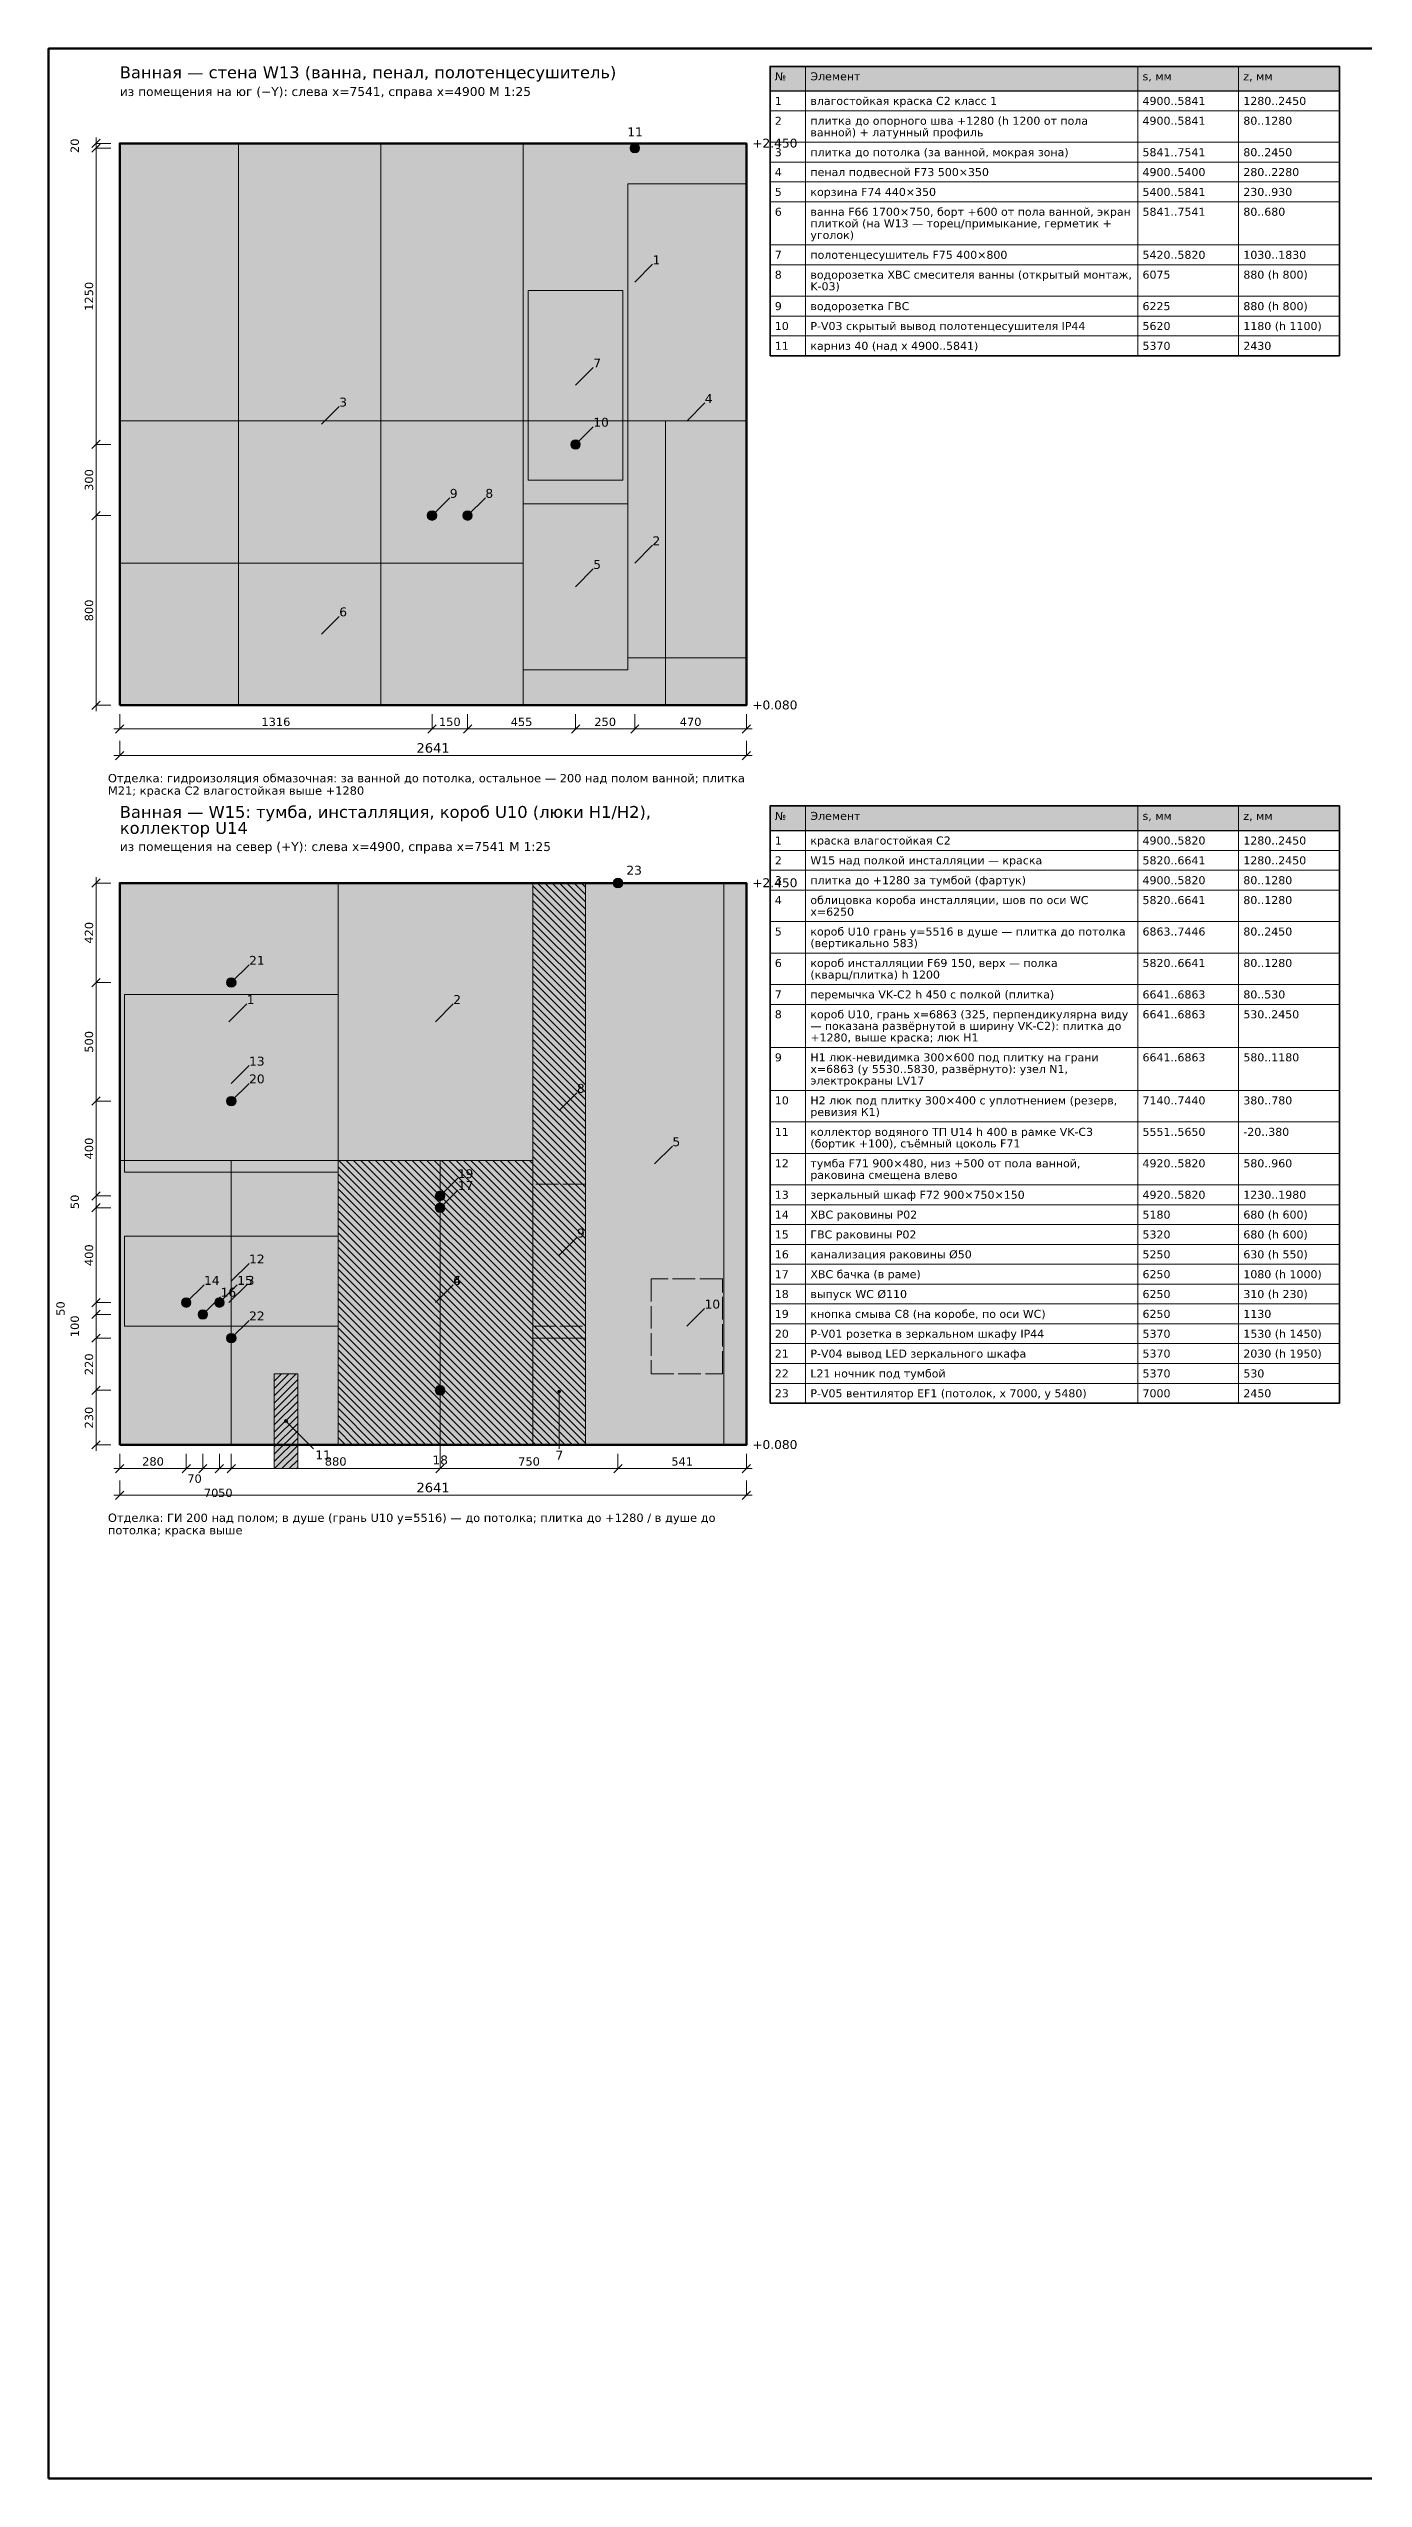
# Model space of a CAD drawing. Header units: millimetres. Extents: x 500 to 14725, y 26 to 10375.
# Drawn here: x 500 to 6042, y 125 to 10375 of the extents above; entities that cross this region are included whole.
import ezdxf
from ezdxf.enums import TextEntityAlignment as Align

# ---------------------------------------------------------------- set-up
doc = ezdxf.new("R2010")
doc.units = ezdxf.units.MM
doc.linetypes.add('DASHED', pattern=[1.524, 1.27, -0.254])
for name, color, linetype in [('AR-FIN', 9, 'CONTINUOUS'), ('AR-WALLS', 7, 'CONTINUOUS'), ('DIM', 7, 'CONTINUOUS'), ('EL-SOCKET', 6, 'CONTINUOUS'), ('FRAME', 7, 'CONTINUOUS'), ('FURN', 8, 'CONTINUOUS'), ('TEXT', 7, 'CONTINUOUS'), ('VK', 4, 'CONTINUOUS')]:
    doc.layers.add(name, color=color, linetype=linetype)
doc.styles.add('GOST', font='DejaVuSans.ttf')

msp = doc.modelspace()

# ---------------------------------------------------------------- hatches: boundary and pattern name
at = {"layer": 'AR-FIN', "true_color": 0xc8dbe8}
h = msp.add_hatch(color=7, dxfattribs=at)
h.dxf.hatch_style = 1
h.paths.add_polyline_path([(800, 7605), (2500, 7605), (2500, 9975), (800, 9975)])
at = {"layer": 'AR-FIN', "true_color": 0xf6f3ec}
h = msp.add_hatch(color=7, dxfattribs=at)
h.dxf.hatch_style = 1
h.paths.add_polyline_path([(2500, 8805), (3441, 8805), (3441, 9975), (2500, 9975)])
at = {"layer": 'AR-FIN', "true_color": 0xdde8ef}
h = msp.add_hatch(color=7, dxfattribs=at)
h.dxf.hatch_style = 1
h.paths.add_polyline_path([(2500, 7605), (3441, 7605), (3441, 8805), (2500, 8805)])
at = {"layer": 'AR-FIN', "true_color": 0xf6f3ec}
h = msp.add_hatch(color=7, dxfattribs=at)
h.dxf.hatch_style = 1
h.paths.add_polyline_path([(800, 5685), (1720, 5685), (1720, 6855), (800, 6855)])
h = msp.add_hatch(color=7, dxfattribs=at)
h.dxf.hatch_style = 1
h.paths.add_polyline_path([(1720, 5685), (2541, 5685), (2541, 6855), (1720, 6855)])
at = {"layer": 'AR-FIN', "true_color": 0x999999}
h = msp.add_hatch(dxfattribs=at)
h.set_pattern_fill('ANSI31', scale=6.875, angle=90)
h.paths.add_polyline_path([(2541, 4935), (2763, 4935), (2763, 6855), (2541, 6855)])
at = {"layer": 'AR-FIN', "true_color": 0xefe2cf, "transparency": 33554559}
h = msp.add_hatch(color=7, dxfattribs=at)
h.dxf.hatch_style = 1
h.paths.add_polyline_path([(2541, 4935), (2763, 4935), (2763, 6855), (2541, 6855)])
at = {"layer": 'AR-FIN', "true_color": 0xc8dbe8}
h = msp.add_hatch(color=7, dxfattribs=at)
h.dxf.hatch_style = 1
h.paths.add_polyline_path([(2763, 4485), (3346, 4485), (3346, 6855), (2763, 6855)])
at = {"layer": 'AR-FIN', "true_color": 0xdde8ef}
h = msp.add_hatch(color=7, dxfattribs=at)
h.dxf.hatch_style = 1
h.paths.add_polyline_path([(800, 4485), (1720, 4485), (1720, 5685), (800, 5685)])
h = msp.add_hatch(color=7, dxfattribs=at)
h.dxf.hatch_style = 1
h.paths.add_polyline_path([(1720, 4485), (2541, 4485), (2541, 5685), (1720, 5685)])
at = {"layer": 'AR-FIN', "true_color": 0x999999}
h = msp.add_hatch(dxfattribs=at)
h.set_pattern_fill('ANSI31', scale=6.875, angle=90)
h.paths.add_polyline_path([(1720, 4485), (2541, 4485), (2541, 5685), (1720, 5685)])
at = {"layer": 'AR-FIN', "true_color": 0xefe2cf, "transparency": 33554559}
h = msp.add_hatch(color=7, dxfattribs=at)
h.dxf.hatch_style = 1
h.paths.add_polyline_path([(1720, 4485), (2541, 4485), (2541, 5685), (1720, 5685)])
at = {"layer": 'AR-FIN', "true_color": 0xffffff}
h = msp.add_hatch(color=7, dxfattribs=at)
h.dxf.hatch_style = 1
h.paths.add_polyline_path([(2541, 4985), (2763, 4985), (2763, 5585), (2541, 5585)])
h = msp.add_hatch(color=7, dxfattribs=at)
h.dxf.hatch_style = 1
h.paths.add_polyline_path([(3040, 4785), (3340, 4785), (3340, 5185), (3040, 5185)])
at = {"layer": 'AR-FIN', "true_color": 0x999999}
h = msp.add_hatch(dxfattribs=at)
h.set_pattern_fill('ANSI31', scale=6.875, angle=90)
h.paths.add_polyline_path([(2541, 4485), (2763, 4485), (2763, 4935), (2541, 4935)])
at = {"layer": 'AR-FIN', "true_color": 0xefe2cf, "transparency": 33554559}
h = msp.add_hatch(color=7, dxfattribs=at)
h.dxf.hatch_style = 1
h.paths.add_polyline_path([(2541, 4485), (2763, 4485), (2763, 4935), (2541, 4935)])
at = {"layer": 'AR-FIN', "true_color": 0x999999}
h = msp.add_hatch(dxfattribs=at)
h.set_pattern_fill('ANSI31', scale=6.875)
h.paths.add_polyline_path([(1451, 4385), (1550, 4385), (1550, 4785), (1451, 4785)])
at = {"layer": 'AR-FIN', "true_color": 0xcfe8d6, "transparency": 33554559}
h = msp.add_hatch(color=7, dxfattribs=at)
h.dxf.hatch_style = 1
h.paths.add_polyline_path([(1451, 4385), (1550, 4385), (1550, 4785), (1451, 4785)])
at = {"layer": 'AR-WALLS', "true_color": 0xfbfaf7}
h = msp.add_hatch(color=7, dxfattribs=at)
h.dxf.hatch_style = 1
h.paths.add_polyline_path([(800, 7605), (3441, 7605), (3441, 9975), (800, 9975)])
h = msp.add_hatch(color=7, dxfattribs=at)
h.dxf.hatch_style = 1
h.paths.add_polyline_path([(800, 4485), (3441, 4485), (3441, 6855), (800, 6855)])
at = {"layer": 'EL-SOCKET', "true_color": 0x8e44ad}
h = msp.add_hatch(color=7, dxfattribs=at)
h.dxf.hatch_style = 1
edge = h.paths.add_edge_path()
edge.add_arc((2721, 8705), 20, 0, 360)
h = msp.add_hatch(color=7, dxfattribs=at)
h.dxf.hatch_style = 1
edge = h.paths.add_edge_path()
edge.add_arc((2900, 6855), 20, 0, 360)
h = msp.add_hatch(color=7, dxfattribs=at)
h.dxf.hatch_style = 1
edge = h.paths.add_edge_path()
edge.add_arc((1270, 6435), 20, 0, 360)
h = msp.add_hatch(color=7, dxfattribs=at)
h.dxf.hatch_style = 1
edge = h.paths.add_edge_path()
edge.add_arc((1270, 5935), 20, 0, 360)
at = {"layer": 'FURN', "true_color": 0xe3d3b8}
h = msp.add_hatch(color=7, dxfattribs=at)
h.dxf.hatch_style = 1
h.paths.add_polyline_path([(2941, 7805), (3441, 7805), (3441, 9805), (2941, 9805)])
at = {"layer": 'FURN', "true_color": 0xffffff}
h = msp.add_hatch(color=7, dxfattribs=at)
h.dxf.hatch_style = 1
h.paths.add_polyline_path([(2521, 8555), (2921, 8555), (2921, 9355), (2521, 9355)])
at = {"layer": 'FURN', "true_color": 0xe3d3b8}
h = msp.add_hatch(color=7, dxfattribs=at)
h.dxf.hatch_style = 1
h.paths.add_polyline_path([(2500, 7755), (2941, 7755), (2941, 8455), (2500, 8455)])
at = {"layer": 'FURN', "true_color": 0xffffff}
h = msp.add_hatch(color=7, dxfattribs=at)
h.dxf.hatch_style = 1
h.paths.add_polyline_path([(800, 7605), (2500, 7605), (2500, 8205), (800, 8205)])
at = {"layer": 'FURN', "true_color": 0xe3d3b8}
h = msp.add_hatch(color=7, dxfattribs=at)
h.dxf.hatch_style = 1
h.paths.add_polyline_path([(820, 5635), (1720, 5635), (1720, 6385), (820, 6385)])
h = msp.add_hatch(color=7, dxfattribs=at)
h.dxf.hatch_style = 1
h.paths.add_polyline_path([(820, 4985), (1720, 4985), (1720, 5365), (820, 5365)])
at = {"layer": 'TEXT', "true_color": 0xe6e6e6}
h = msp.add_hatch(color=7, dxfattribs=at)
h.dxf.hatch_style = 1
h.paths.add_polyline_path([(3541, 10196.25), (5941, 10196.25), (5941, 10300), (3541, 10300)])
h = msp.add_hatch(color=7, dxfattribs=at)
h.dxf.hatch_style = 1
h.paths.add_polyline_path([(3541, 7076.25), (5941, 7076.25), (5941, 7180), (3541, 7180)])
at = {"layer": 'TEXT', "true_color": 0x6b3d1f}
h = msp.add_hatch(color=7, dxfattribs=at)
h.dxf.hatch_style = 1
edge = h.paths.add_edge_path()
edge.add_arc((2150, 4715), 6.25, 0, 360)
at = {"layer": 'TEXT', "true_color": 0x777777}
h = msp.add_hatch(color=7, dxfattribs=at)
h.dxf.hatch_style = 1
edge = h.paths.add_edge_path()
edge.add_arc((2652, 4710), 6.25, 0, 360)
h = msp.add_hatch(color=7, dxfattribs=at)
h.dxf.hatch_style = 1
edge = h.paths.add_edge_path()
edge.add_arc((1500.5, 4585), 6.25, 0, 360)
at = {"layer": 'VK', "true_color": 0xb8860b}
h = msp.add_hatch(color=7, dxfattribs=at)
h.dxf.hatch_style = 1
edge = h.paths.add_edge_path()
edge.add_arc((2971, 9955), 20, 0, 360)
at = {"layer": 'VK', "true_color": 0x1f6fd6}
h = msp.add_hatch(color=7, dxfattribs=at)
h.dxf.hatch_style = 1
edge = h.paths.add_edge_path()
edge.add_arc((2116, 8405), 20, 0, 360)
h = msp.add_hatch(color=7, dxfattribs=at)
h.dxf.hatch_style = 1
edge = h.paths.add_edge_path()
edge.add_arc((2266, 8405), 20, 0, 360)
at = {"layer": 'VK'}
h = msp.add_hatch(color=7, dxfattribs=at)
h.dxf.hatch_style = 1
edge = h.paths.add_edge_path()
edge.add_arc((2150, 5535), 20, 0, 360)
at = {"layer": 'VK', "true_color": 0x1f6fd6}
h = msp.add_hatch(color=7, dxfattribs=at)
h.dxf.hatch_style = 1
edge = h.paths.add_edge_path()
edge.add_arc((2150, 5485), 20, 0, 360)
h = msp.add_hatch(color=7, dxfattribs=at)
h.dxf.hatch_style = 1
edge = h.paths.add_edge_path()
edge.add_arc((1080, 5085), 20, 0, 360)
at = {"layer": 'VK', "true_color": 0x6b3d1f}
h = msp.add_hatch(color=7, dxfattribs=at)
h.dxf.hatch_style = 1
edge = h.paths.add_edge_path()
edge.add_arc((1150, 5035), 20, 0, 360)
at = {"layer": 'VK', "true_color": 0x1f6fd6}
h = msp.add_hatch(color=7, dxfattribs=at)
h.dxf.hatch_style = 1
edge = h.paths.add_edge_path()
edge.add_arc((1220, 5085), 20, 0, 360)
at = {"layer": 'VK', "true_color": 0xb8860b}
h = msp.add_hatch(color=7, dxfattribs=at)
h.dxf.hatch_style = 1
edge = h.paths.add_edge_path()
edge.add_arc((1270, 4935), 20, 0, 360)
at = {"layer": 'VK', "true_color": 0x6b3d1f}
h = msp.add_hatch(color=7, dxfattribs=at)
h.dxf.hatch_style = 1
edge = h.paths.add_edge_path()
edge.add_arc((2150, 4715), 20, 0, 360)

# ---------------------------------------------------------------- linework, layer by layer
at = {"layer": 'AR-FIN', "lineweight": 20, "true_color": 0x444444}
for points in [[(800, 7605), (2500, 7605), (2500, 9975), (800, 9975)], [(2500, 8805), (3441, 8805), (3441, 9975), (2500, 9975)], [(2500, 7605), (3441, 7605), (3441, 8805), (2500, 8805)], [(800, 5685), (1720, 5685), (1720, 6855), (800, 6855)], [(1720, 5685), (2541, 5685), (2541, 6855), (1720, 6855)], [(2541, 4935), (2763, 4935), (2763, 6855), (2541, 6855)], [(2763, 4485), (3346, 4485), (3346, 6855), (2763, 6855)], [(800, 4485), (1720, 4485), (1720, 5685), (800, 5685)], [(1720, 4485), (2541, 4485), (2541, 5685), (1720, 5685)], [(1720, 4485), (2541, 4485), (2541, 5685), (1720, 5685)], [(2541, 4485), (2763, 4485), (2763, 4935), (2541, 4935)], [(1451, 4385), (1550, 4385), (1550, 4785), (1451, 4785)]]:
    msp.add_lwpolyline(points, close=True, dxfattribs=at)
at = {"layer": 'AR-FIN', "lineweight": 13, "true_color": 0x6b8fa6}
for points in [[(1300, 7605), (1300, 9975)], [(1900, 7605), (1900, 9975)], [(800, 8805), (2500, 8805)], [(3100, 7605), (3100, 8805)], [(1270, 4485), (1270, 5685)], [(2150, 4485), (2150, 5685)]]:
    msp.add_lwpolyline(points, dxfattribs=at)
at = {"layer": 'AR-FIN', "linetype": 'DASHED', "lineweight": 20, "ltscale": 75, "true_color": 0x444444}
for points in [[(2541, 4985), (2763, 4985), (2763, 5585), (2541, 5585)], [(3040, 4785), (3340, 4785), (3340, 5185), (3040, 5185)]]:
    msp.add_lwpolyline(points, close=True, dxfattribs=at)
at = {"layer": 'AR-WALLS', "color": 7, "lineweight": 50}
for points in [[(800, 7605), (3441, 7605), (3441, 9975), (800, 9975)], [(800, 4485), (3441, 4485), (3441, 6855), (800, 6855)]]:
    msp.add_lwpolyline(points, close=True, dxfattribs=at)
at = {"layer": 'DIM', "color": 7, "lineweight": 30}
for points in [[(682.5, 9957.5), (717.5, 9992.5)], [(682.5, 9937.5), (717.5, 9972.5)], [(682.5, 8687.5), (717.5, 8722.5)], [(682.5, 8387.5), (717.5, 8422.5)], [(682.5, 7587.5), (717.5, 7622.5)], [(782.5, 7487.5), (817.5, 7522.5)], [(2098.5, 7487.5), (2133.5, 7522.5)], [(2248.5, 7487.5), (2283.5, 7522.5)], [(2703.5, 7487.5), (2738.5, 7522.5)], [(2953.5, 7487.5), (2988.5, 7522.5)], [(3423.5, 7487.5), (3458.5, 7522.5)], [(782.5, 7375), (817.5, 7410)], [(3423.5, 7375), (3458.5, 7410)], [(682.5, 6837.5), (717.5, 6872.5)], [(682.5, 6417.5), (717.5, 6452.5)], [(682.5, 5917.5), (717.5, 5952.5)], [(682.5, 5517.5), (717.5, 5552.5)], [(682.5, 5467.5), (717.5, 5502.5)], [(682.5, 5067.5), (717.5, 5102.5)], [(682.5, 5017.5), (717.5, 5052.5)], [(682.5, 4917.5), (717.5, 4952.5)], [(682.5, 4697.5), (717.5, 4732.5)], [(682.5, 4467.5), (717.5, 4502.5)], [(782.5, 4367.5), (817.5, 4402.5)], [(1062.5, 4367.5), (1097.5, 4402.5)], [(1132.5, 4367.5), (1167.5, 4402.5)], [(1202.5, 4367.5), (1237.5, 4402.5)], [(1252.5, 4367.5), (1287.5, 4402.5)], [(2132.5, 4367.5), (2167.5, 4402.5)], [(2882.5, 4367.5), (2917.5, 4402.5)], [(3423.5, 4367.5), (3458.5, 4402.5)], [(782.5, 4255), (817.5, 4290)], [(3423.5, 4255), (3458.5, 4290)]]:
    msp.add_lwpolyline(points, dxfattribs=at)
at = {"layer": 'DIM', "color": 7, "lineweight": 15}
for points in [[(700, 7580), (700, 10000)], [(775, 7505), (3466, 7505)], [(775, 7392.5), (3466, 7392.5)], [(700, 4460), (700, 6880)], [(775, 4385), (3466, 4385)], [(775, 4272.5), (3466, 4272.5)]]:
    msp.add_lwpolyline(points, dxfattribs=at)
at = {"layer": 'DIM', "color": 7, "lineweight": 13}
for points in [[(700, 9975), (762.5, 9975)], [(700, 9955), (762.5, 9955)], [(700, 8705), (762.5, 8705)], [(700, 8405), (762.5, 8405)], [(700, 7605), (762.5, 7605)], [(800, 7505), (800, 7567.5)], [(2116, 7505), (2116, 7567.5)], [(2266, 7505), (2266, 7567.5)], [(2721, 7505), (2721, 7567.5)], [(2971, 7505), (2971, 7567.5)], [(3441, 7505), (3441, 7567.5)], [(800, 7392.5), (800, 7455)], [(3441, 7392.5), (3441, 7455)], [(700, 6855), (762.5, 6855)], [(700, 6435), (762.5, 6435)], [(700, 5935), (762.5, 5935)], [(700, 5535), (762.5, 5535)], [(700, 5485), (762.5, 5485)], [(700, 5085), (762.5, 5085)], [(700, 5035), (762.5, 5035)], [(700, 4935), (762.5, 4935)], [(700, 4715), (762.5, 4715)], [(700, 4485), (762.5, 4485)], [(800, 4385), (800, 4447.5)], [(1080, 4385), (1080, 4447.5)], [(1150, 4385), (1150, 4447.5)], [(1220, 4385), (1220, 4447.5)], [(1270, 4385), (1270, 4447.5)], [(2150, 4385), (2150, 4447.5)], [(2900, 4385), (2900, 4447.5)], [(3441, 4385), (3441, 4447.5)], [(800, 4272.5), (800, 4335)], [(3441, 4272.5), (3441, 4335)]]:
    msp.add_lwpolyline(points, dxfattribs=at)
at = {"layer": 'EL-SOCKET', "lineweight": 13, "true_color": 0x8e44ad}
for centre in [(2721, 8705), (2900, 6855), (1270, 6435), (1270, 5935)]:
    msp.add_circle(centre, 20, dxfattribs=at)
at = {"layer": 'FRAME', "color": 7, "lineweight": 50}
msp.add_lwpolyline([(500, 125), (14725, 125), (14725, 10375), (500, 10375)], close=True, dxfattribs=at)
at = {"layer": 'FURN', "lineweight": 20, "true_color": 0x444444}
for points in [[(2941, 7805), (3441, 7805), (3441, 9805), (2941, 9805)], [(2521, 8555), (2921, 8555), (2921, 9355), (2521, 9355)], [(2500, 7755), (2941, 7755), (2941, 8455), (2500, 8455)], [(800, 7605), (2500, 7605), (2500, 8205), (800, 8205)], [(820, 5635), (1720, 5635), (1720, 6385), (820, 6385)], [(820, 4985), (1720, 4985), (1720, 5365), (820, 5365)]]:
    msp.add_lwpolyline(points, close=True, dxfattribs=at)
at = {"layer": 'TEXT', "color": 7, "lineweight": 25}
for points in [[(3541, 10196.25), (5941, 10196.25), (5941, 10300), (3541, 10300)], [(3541, 7076.25), (5941, 7076.25), (5941, 7180), (3541, 7180)]]:
    msp.add_lwpolyline(points, close=True, dxfattribs=at)
at = {"layer": 'TEXT', "color": 7, "lineweight": 15}
for points in [[(3541, 10300), (3541, 10196.25)], [(3691, 10300), (3691, 10196.25)], [(5091, 10300), (5091, 10196.25)], [(5516, 10300), (5516, 10196.25)], [(5941, 10300), (5941, 10196.25)], [(3541, 10196.25), (3541, 10112.5)], [(3691, 10196.25), (3691, 10112.5)], [(5091, 10196.25), (5091, 10112.5)], [(5516, 10196.25), (5516, 10112.5)], [(5941, 10196.25), (5941, 10112.5)], [(3541, 10112.5), (3541, 9979.8125)], [(3691, 10112.5), (3691, 9979.8125)], [(5091, 10112.5), (5091, 9979.8125)], [(5516, 10112.5), (5516, 9979.8125)], [(5941, 10112.5), (5941, 9979.8125)], [(3541, 9979.8125), (3541, 9896.0625)], [(3691, 9979.8125), (3691, 9896.0625)], [(5091, 9979.8125), (5091, 9896.0625)], [(5516, 9979.8125), (5516, 9896.0625)], [(5941, 9979.8125), (5941, 9896.0625)], [(3541, 9896.0625), (3541, 9812.3125)], [(3691, 9896.0625), (3691, 9812.3125)], [(5091, 9896.0625), (5091, 9812.3125)], [(5516, 9896.0625), (5516, 9812.3125)], [(5941, 9896.0625), (5941, 9812.3125)], [(3541, 9812.3125), (3541, 9728.5625)], [(3691, 9812.3125), (3691, 9728.5625)], [(5091, 9812.3125), (5091, 9728.5625)], [(5516, 9812.3125), (5516, 9728.5625)], [(5941, 9812.3125), (5941, 9728.5625)], [(3541, 9728.5625), (3541, 9546.9375)], [(3691, 9728.5625), (3691, 9546.9375)], [(5091, 9728.5625), (5091, 9546.9375)], [(5516, 9728.5625), (5516, 9546.9375)], [(5941, 9728.5625), (5941, 9546.9375)], [(3541, 9546.9375), (3541, 9463.1875)], [(3691, 9546.9375), (3691, 9463.1875)], [(5091, 9546.9375), (5091, 9463.1875)], [(5516, 9546.9375), (5516, 9463.1875)], [(5941, 9546.9375), (5941, 9463.1875)], [(3541, 9463.1875), (3541, 9330.5)], [(3691, 9463.1875), (3691, 9330.5)], [(5091, 9463.1875), (5091, 9330.5)], [(5516, 9463.1875), (5516, 9330.5)], [(5941, 9463.1875), (5941, 9330.5)], [(3541, 9330.5), (3541, 9246.75)], [(3691, 9330.5), (3691, 9246.75)], [(5091, 9330.5), (5091, 9246.75)], [(5516, 9330.5), (5516, 9246.75)], [(5941, 9330.5), (5941, 9246.75)], [(3541, 9246.75), (3541, 9163)], [(3691, 9246.75), (3691, 9163)], [(5091, 9246.75), (5091, 9163)], [(5516, 9246.75), (5516, 9163)], [(5941, 9246.75), (5941, 9163)], [(3541, 9163), (3541, 9079.25)], [(3691, 9163), (3691, 9079.25)], [(5091, 9163), (5091, 9079.25)], [(5516, 9163), (5516, 9079.25)], [(5941, 9163), (5941, 9079.25)], [(3541, 7180), (3541, 7076.25)], [(3691, 7180), (3691, 7076.25)], [(5091, 7180), (5091, 7076.25)], [(5516, 7180), (5516, 7076.25)], [(5941, 7180), (5941, 7076.25)], [(3541, 7076.25), (3541, 6992.5)], [(3691, 7076.25), (3691, 6992.5)], [(5091, 7076.25), (5091, 6992.5)], [(5516, 7076.25), (5516, 6992.5)], [(5941, 7076.25), (5941, 6992.5)], [(3541, 6992.5), (3541, 6908.75)], [(3691, 6992.5), (3691, 6908.75)], [(5091, 6992.5), (5091, 6908.75)], [(5516, 6992.5), (5516, 6908.75)], [(5941, 6992.5), (5941, 6908.75)], [(3541, 6908.75), (3541, 6825)], [(3691, 6908.75), (3691, 6825)], [(5091, 6908.75), (5091, 6825)], [(5516, 6908.75), (5516, 6825)], [(5941, 6908.75), (5941, 6825)], [(3541, 6825), (3541, 6692.3125)], [(3691, 6825), (3691, 6692.3125)], [(5091, 6825), (5091, 6692.3125)], [(5516, 6825), (5516, 6692.3125)], [(5941, 6825), (5941, 6692.3125)], [(3541, 6692.3125), (3541, 6559.625)], [(3691, 6692.3125), (3691, 6559.625)], [(5091, 6692.3125), (5091, 6559.625)], [(5516, 6692.3125), (5516, 6559.625)], [(5941, 6692.3125), (5941, 6559.625)], [(3541, 6559.625), (3541, 6426.9375)], [(3691, 6559.625), (3691, 6426.9375)], [(5091, 6559.625), (5091, 6426.9375)], [(5516, 6559.625), (5516, 6426.9375)], [(5941, 6559.625), (5941, 6426.9375)], [(3541, 6426.9375), (3541, 6343.1875)], [(3691, 6426.9375), (3691, 6343.1875)], [(5091, 6426.9375), (5091, 6343.1875)], [(5516, 6426.9375), (5516, 6343.1875)], [(5941, 6426.9375), (5941, 6343.1875)], [(3541, 6343.1875), (3541, 6161.5625)], [(3691, 6343.1875), (3691, 6161.5625)], [(5091, 6343.1875), (5091, 6161.5625)], [(5516, 6343.1875), (5516, 6161.5625)], [(5941, 6343.1875), (5941, 6161.5625)], [(3541, 6161.5625), (3541, 5979.9375)], [(3691, 6161.5625), (3691, 5979.9375)], [(5091, 6161.5625), (5091, 5979.9375)], [(5516, 6161.5625), (5516, 5979.9375)], [(5941, 6161.5625), (5941, 5979.9375)], [(3541, 5979.9375), (3541, 5847.25)], [(3691, 5979.9375), (3691, 5847.25)], [(5091, 5979.9375), (5091, 5847.25)], [(5516, 5979.9375), (5516, 5847.25)], [(5941, 5979.9375), (5941, 5847.25)], [(3541, 5847.25), (3541, 5714.5625)], [(3691, 5847.25), (3691, 5714.5625)], [(5091, 5847.25), (5091, 5714.5625)], [(5516, 5847.25), (5516, 5714.5625)], [(5941, 5847.25), (5941, 5714.5625)], [(3541, 5714.5625), (3541, 5581.875)], [(3691, 5714.5625), (3691, 5581.875)], [(5091, 5714.5625), (5091, 5581.875)], [(5516, 5714.5625), (5516, 5581.875)], [(5941, 5714.5625), (5941, 5581.875)], [(2150, 5535), (2225, 5610)], [(3541, 5581.875), (3541, 5498.125)], [(3691, 5581.875), (3691, 5498.125)], [(5091, 5581.875), (5091, 5498.125)], [(5516, 5581.875), (5516, 5498.125)], [(5941, 5581.875), (5941, 5498.125)], [(3541, 5498.125), (3541, 5414.375)], [(3691, 5498.125), (3691, 5414.375)], [(5091, 5498.125), (5091, 5414.375)], [(5516, 5498.125), (5516, 5414.375)], [(5941, 5498.125), (5941, 5414.375)], [(3541, 5414.375), (3541, 5330.625)], [(3541, 5330.625), (3541, 5246.875)], [(3691, 5414.375), (3691, 5330.625)], [(3691, 5330.625), (3691, 5246.875)], [(5091, 5414.375), (5091, 5330.625)], [(5091, 5330.625), (5091, 5246.875)], [(5516, 5414.375), (5516, 5330.625)], [(5516, 5330.625), (5516, 5246.875)], [(5941, 5414.375), (5941, 5330.625)], [(5941, 5330.625), (5941, 5246.875)], [(3541, 5246.875), (3541, 5163.125)], [(3691, 5246.875), (3691, 5163.125)], [(5091, 5246.875), (5091, 5163.125)], [(5516, 5246.875), (5516, 5163.125)], [(5941, 5246.875), (5941, 5163.125)], [(3541, 5163.125), (3541, 5079.375)], [(3691, 5163.125), (3691, 5079.375)], [(5091, 5163.125), (5091, 5079.375)], [(5516, 5163.125), (5516, 5079.375)], [(5941, 5163.125), (5941, 5079.375)], [(3541, 5079.375), (3541, 4995.625)], [(3691, 5079.375), (3691, 4995.625)], [(5091, 5079.375), (5091, 4995.625)], [(5516, 5079.375), (5516, 4995.625)], [(5941, 5079.375), (5941, 4995.625)], [(3541, 4995.625), (3541, 4911.875)], [(3691, 4995.625), (3691, 4911.875)], [(5091, 4995.625), (5091, 4911.875)], [(5516, 4995.625), (5516, 4911.875)], [(5941, 4995.625), (5941, 4911.875)], [(3541, 4911.875), (3541, 4828.125)], [(3541, 4828.125), (3541, 4744.375)], [(3691, 4911.875), (3691, 4828.125)], [(3691, 4828.125), (3691, 4744.375)], [(5091, 4911.875), (5091, 4828.125)], [(5091, 4828.125), (5091, 4744.375)], [(5516, 4911.875), (5516, 4828.125)], [(5516, 4828.125), (5516, 4744.375)], [(5941, 4911.875), (5941, 4828.125)], [(5941, 4828.125), (5941, 4744.375)], [(3541, 4744.375), (3541, 4660.625)], [(3691, 4744.375), (3691, 4660.625)], [(5091, 4744.375), (5091, 4660.625)], [(5516, 4744.375), (5516, 4660.625)], [(5941, 4744.375), (5941, 4660.625)]]:
    msp.add_lwpolyline(points, dxfattribs=at)
at = {"layer": 'TEXT', "color": 7, "lineweight": 35}
for points in [[(3541, 9079.25), (5941, 9079.25), (5941, 10300), (3541, 10300)], [(3541, 4660.625), (5941, 4660.625), (5941, 7180), (3541, 7180)]]:
    msp.add_lwpolyline(points, close=True, dxfattribs=at)
at = {"layer": 'TEXT', "color": 7, "lineweight": 15}
for points in [[(3541, 10112.5), (5941, 10112.5), (5941, 10196.25), (3541, 10196.25)], [(3541, 9979.8125), (5941, 9979.8125), (5941, 10112.5), (3541, 10112.5)], [(3541, 9896.0625), (5941, 9896.0625), (5941, 9979.8125), (3541, 9979.8125)], [(3541, 9812.3125), (5941, 9812.3125), (5941, 9896.0625), (3541, 9896.0625)], [(3541, 9728.5625), (5941, 9728.5625), (5941, 9812.3125), (3541, 9812.3125)], [(3541, 9546.9375), (5941, 9546.9375), (5941, 9728.5625), (3541, 9728.5625)], [(3541, 9463.1875), (5941, 9463.1875), (5941, 9546.9375), (3541, 9546.9375)], [(3541, 9330.5), (5941, 9330.5), (5941, 9463.1875), (3541, 9463.1875)], [(3541, 9246.75), (5941, 9246.75), (5941, 9330.5), (3541, 9330.5)], [(3541, 9163), (5941, 9163), (5941, 9246.75), (3541, 9246.75)], [(3541, 9079.25), (5941, 9079.25), (5941, 9163), (3541, 9163)], [(3541, 6992.5), (5941, 6992.5), (5941, 7076.25), (3541, 7076.25)], [(3541, 6908.75), (5941, 6908.75), (5941, 6992.5), (3541, 6992.5)], [(3541, 6825), (5941, 6825), (5941, 6908.75), (3541, 6908.75)], [(3541, 6692.3125), (5941, 6692.3125), (5941, 6825), (3541, 6825)], [(3541, 6559.625), (5941, 6559.625), (5941, 6692.3125), (3541, 6692.3125)], [(3541, 6426.9375), (5941, 6426.9375), (5941, 6559.625), (3541, 6559.625)], [(3541, 6343.1875), (5941, 6343.1875), (5941, 6426.9375), (3541, 6426.9375)], [(3541, 6161.5625), (5941, 6161.5625), (5941, 6343.1875), (3541, 6343.1875)], [(3541, 5979.9375), (5941, 5979.9375), (5941, 6161.5625), (3541, 6161.5625)], [(3541, 5847.25), (5941, 5847.25), (5941, 5979.9375), (3541, 5979.9375)], [(3541, 5714.5625), (5941, 5714.5625), (5941, 5847.25), (3541, 5847.25)], [(3541, 5581.875), (5941, 5581.875), (5941, 5714.5625), (3541, 5714.5625)], [(3541, 5498.125), (5941, 5498.125), (5941, 5581.875), (3541, 5581.875)], [(3541, 5414.375), (5941, 5414.375), (5941, 5498.125), (3541, 5498.125)], [(3541, 5330.625), (5941, 5330.625), (5941, 5414.375), (3541, 5414.375)], [(3541, 5246.875), (5941, 5246.875), (5941, 5330.625), (3541, 5330.625)], [(3541, 5163.125), (5941, 5163.125), (5941, 5246.875), (3541, 5246.875)], [(3541, 5079.375), (5941, 5079.375), (5941, 5163.125), (3541, 5163.125)], [(3541, 4995.625), (5941, 4995.625), (5941, 5079.375), (3541, 5079.375)], [(3541, 4911.875), (5941, 4911.875), (5941, 4995.625), (3541, 4995.625)], [(3541, 4828.125), (5941, 4828.125), (5941, 4911.875), (3541, 4911.875)], [(3541, 4744.375), (5941, 4744.375), (5941, 4828.125), (3541, 4828.125)], [(3541, 4660.625), (5941, 4660.625), (5941, 4744.375), (3541, 4744.375)]]:
    msp.add_lwpolyline(points, close=True, dxfattribs=at)
at = {"layer": 'TEXT', "lineweight": 15, "true_color": 0x777777}
for points in [[(2970.5, 9390), (3045.5, 9465)], [(2721, 8955), (2796, 9030)], [(1650, 8790), (1725, 8865)], [(3191, 8805), (3266, 8880)], [(2970.5, 8205), (3045.5, 8280)], [(2720.5, 8105), (2795.5, 8180)], [(1650, 7905), (1725, 7980)], [(1260, 6270), (1335, 6345)], [(2130.5, 6270), (2205.5, 6345)], [(1270, 6010), (1345, 6085)], [(2652, 5895), (2727, 5970)], [(3054.5, 5670), (3129.5, 5745)], [(2652, 5285), (2727, 5360)], [(1270, 5175), (1345, 5250)], [(1260, 5085), (1335, 5160)], [(2130.5, 5085), (2205.5, 5160)], [(2130.5, 5085), (2205.5, 5160)], [(3190, 4985), (3265, 5060)], [(2652, 4710), (2652, 4467.5)], [(1500.5, 4585), (1616.7437, 4468.7563)]]:
    msp.add_lwpolyline(points, dxfattribs=at)
at = {"layer": 'TEXT', "lineweight": 15, "true_color": 0x8e44ad}
for points in [[(2721, 8705), (2796, 8780)], [(1270, 6435), (1345, 6510)], [(1270, 5935), (1345, 6010)]]:
    msp.add_lwpolyline(points, dxfattribs=at)
at = {"layer": 'TEXT', "lineweight": 15, "true_color": 0x1f6fd6}
for points in [[(2116, 8405), (2191, 8480)], [(2266, 8405), (2341, 8480)], [(2150, 5485), (2225, 5560)], [(1080, 5085), (1155, 5160)], [(1220, 5085), (1295, 5160)]]:
    msp.add_lwpolyline(points, dxfattribs=at)
at = {"layer": 'TEXT', "lineweight": 15, "true_color": 0x6b3d1f}
for points in [[(1150, 5035), (1225, 5110)], [(2150, 4715), (2150, 4447.5)]]:
    msp.add_lwpolyline(points, dxfattribs=at)
at = {"layer": 'TEXT', "lineweight": 15, "true_color": 0xb8860b}
msp.add_lwpolyline([(1270, 4935), (1345, 5010)], dxfattribs=at)
at = {"layer": 'TEXT', "lineweight": 13, "true_color": 0x6b3d1f}
msp.add_circle((2150, 4715), 6.25, dxfattribs=at)
at = {"layer": 'TEXT', "lineweight": 13, "true_color": 0x777777}
for centre in [(2652, 4710), (1500.5, 4585)]:
    msp.add_circle(centre, 6.25, dxfattribs=at)
at = {"layer": 'VK', "lineweight": 13, "true_color": 0xb8860b}
for centre in [(2971, 9955), (1270, 4935)]:
    msp.add_circle(centre, 20, dxfattribs=at)
at = {"layer": 'VK', "lineweight": 13, "true_color": 0x1f6fd6}
for centre in [(2116, 8405), (2266, 8405), (2150, 5485), (1080, 5085), (1220, 5085)]:
    msp.add_circle(centre, 20, dxfattribs=at)
at = {"layer": 'VK', "color": 7, "lineweight": 13}
msp.add_circle((2150, 5535), 20, dxfattribs=at)
at = {"layer": 'VK', "lineweight": 13, "true_color": 0x6b3d1f}
for centre in [(1150, 5035), (2150, 4715)]:
    msp.add_circle(centre, 20, dxfattribs=at)

# ---------------------------------------------------------------- texts
at = {"layer": 'DIM', "color": 7, "style": 'GOST'}
for s, p in [('20', (627.5, 9965)), ('1250', (687.5, 9330)), ('300', (687.5, 8555)), ('800', (687.5, 8005)), ('420', (687.5, 6645)), ('500', (687.5, 6185)), ('400', (687.5, 5735)), ('50', (627.5, 5510)), ('400', (687.5, 5285)), ('50', (567.5, 5060)), ('100', (627.5, 4985)), ('220', (687.5, 4825)), ('230', (687.5, 4600))]:
    msp.add_text(s, height=35, rotation=90, dxfattribs=at).set_placement(p, align=Align.CENTER)
for s, height, p in [('1316', 35, (1458, 7517.5)), ('150', 35, (2191, 7517.5)), ('455', 35, (2493.5, 7517.5)), ('250', 35, (2846, 7517.5)), ('470', 35, (3206, 7517.5)), ('2641', 40, (2120.5, 7405)), ('280', 35, (940, 4397.5)), ('880', 35, (1710, 4397.5)), ('750', 35, (2525, 4397.5)), ('541', 35, (3170.5, 4397.5)), ('70', 35, (1115, 4325)), ('2641', 40, (2120.5, 4285)), ('70', 35, (1185, 4265)), ('50', 35, (1245, 4265))]:
    msp.add_text(s, height=height, dxfattribs=at).set_placement(p, align=Align.CENTER)
at = {"layer": 'TEXT', "color": 7, "style": 'GOST'}
for s, height, p in [('Ванная — стена W13 (ванна, пенал, полотенцесушитель)', 50, (800, 10250)), ('№', 33.75, (3561, 10241.25)), ('Элемент', 33.75, (3711, 10241.25)), ('s, мм', 33.75, (5111, 10241.25)), ('z, мм', 33.75, (5536, 10241.25)), ('из помещения на юг (−Y): слева x=7541, справа x=4900 М 1:25', 37.5, (800, 10175)), ('1', 33.75, (3561, 10137.5)), ('влагостойкая краска C2 класс 1', 33.75, (3711, 10137.5)), ('4900..5841', 33.75, (5111, 10137.5)), ('1280..2450', 33.75, (5536, 10137.5)), ('2', 33.75, (3561, 10053.75)), ('плитка до опорного шва +1280 (h 1200 от пола', 33.75, (3711, 10053.75)), ('4900..5841', 33.75, (5111, 10053.75)), ('80..1280', 33.75, (5536, 10053.75)), ('+2.450', 37.5, (3466, 9957.5)), ('3', 33.75, (3561, 9921.0625)), ('ванной) + латунный профиль', 33.75, (3711, 10004.8125)), ('плитка до потолка (за ванной, мокрая зона)', 33.75, (3711, 9921.0625)), ('5841..7541', 33.75, (5111, 9921.0625)), ('80..2450', 33.75, (5536, 9921.0625)), ('4', 33.75, (3561, 9837.3125)), ('пенал подвесной F73 500×350', 33.75, (3711, 9837.3125)), ('4900..5400', 33.75, (5111, 9837.3125)), ('280..2280', 33.75, (5536, 9837.3125)), ('5', 33.75, (3561, 9753.5625)), ('корзина F74 440×350', 33.75, (3711, 9753.5625)), ('5400..5841', 33.75, (5111, 9753.5625)), ('230..930', 33.75, (5536, 9753.5625)), ('6', 33.75, (3561, 9669.8125)), ('ванна F66 1700×750, борт +600 от пола ванной, экран', 33.75, (3711, 9669.8125)), ('плиткой (на W13 — торец/примыкание, герметик +', 33.75, (3711, 9620.875)), ('5841..7541', 33.75, (5111, 9669.8125)), ('80..680', 33.75, (5536, 9669.8125)), ('уголок)', 33.75, (3711, 9571.9375)), ('8', 33.75, (3561, 9404.4375)), ('7', 33.75, (3561, 9488.1875)), ('полотенцесушитель F75 400×800', 33.75, (3711, 9488.1875)), ('водорозетка ХВС смесителя ванны (открытый монтаж,', 33.75, (3711, 9404.4375)), ('6075', 33.75, (5111, 9404.4375)), ('5420..5820', 33.75, (5111, 9488.1875)), ('880 (h 800)', 33.75, (5536, 9404.4375)), ('1030..1830', 33.75, (5536, 9488.1875)), ('K-03)', 33.75, (3711, 9355.5)), ('9', 33.75, (3561, 9271.75)), ('водорозетка ГВС', 33.75, (3711, 9271.75)), ('6225', 33.75, (5111, 9271.75)), ('880 (h 800)', 33.75, (5536, 9271.75)), ('10', 33.75, (3561, 9188)), ('11', 33.75, (3561, 9104.25)), ('карниз 40 (над x 4900..5841)', 33.75, (3711, 9104.25)), ('P-V03 скрытый вывод полотенцесушителя IP44', 33.75, (3711, 9188)), ('5620', 33.75, (5111, 9188)), ('5370', 33.75, (5111, 9104.25)), ('2430', 33.75, (5536, 9104.25)), ('1180 (h 1100)', 33.75, (5536, 9188)), ('+0.080', 37.5, (3466, 7587.5)), ('Отделка: гидроизоляция обмазочная: за ванной до потолка, остальное — 200 над полом ванной; плитка', 35, (750, 7280)), ('M21; краска C2 влагостойкая выше +1280', 35, (750, 7227.5)), ('Ванная — W15: тумба, инсталляция, короб U10 (люки H1/H2),', 50, (800, 7130)), ('коллектор U14', 50, (800, 7062.5)), ('№', 33.75, (3561, 7121.25)), ('Элемент', 33.75, (3711, 7121.25)), ('s, мм', 33.75, (5111, 7121.25)), ('z, мм', 33.75, (5536, 7121.25)), ('из помещения на север (+Y): слева x=4900, справа x=7541 М 1:25', 37.5, (800, 6990)), ('1', 33.75, (3561, 7017.5)), ('краска влагостойкая C2', 33.75, (3711, 7017.5)), ('4900..5820', 33.75, (5111, 7017.5)), ('1280..2450', 33.75, (5536, 7017.5)), ('+2.450', 37.5, (3466, 6837.5)), ('2', 33.75, (3561, 6933.75)), ('3', 33.75, (3561, 6850)), ('W15 над полкой инсталляции — краска', 33.75, (3711, 6933.75)), ('плитка до +1280 за тумбой (фартук)', 33.75, (3711, 6850)), ('4900..5820', 33.75, (5111, 6850)), ('5820..6641', 33.75, (5111, 6933.75)), ('80..1280', 33.75, (5536, 6850)), ('1280..2450', 33.75, (5536, 6933.75)), ('4', 33.75, (3561, 6766.25)), ('облицовка короба инсталляции, шов по оси WC', 33.75, (3711, 6766.25)), ('5820..6641', 33.75, (5111, 6766.25)), ('80..1280', 33.75, (5536, 6766.25)), ('5', 33.75, (3561, 6633.5625)), ('x=6250', 33.75, (3711, 6717.3125)), ('короб U10 грань y=5516 в душе — плитка до потолка', 33.75, (3711, 6633.5625)), ('6863..7446', 33.75, (5111, 6633.5625)), ('80..2450', 33.75, (5536, 6633.5625)), ('(вертикально 583)', 33.75, (3711, 6584.625)), ('6', 33.75, (3561, 6500.875)), ('(кварц/плитка) h 1200', 33.75, (3711, 6451.9375)), ('короб инсталляции F69 150, верх — полка', 33.75, (3711, 6500.875)), ('5820..6641', 33.75, (5111, 6500.875)), ('80..1280', 33.75, (5536, 6500.875)), ('7', 33.75, (3561, 6368.1875)), ('перемычка VK-C2 h 450 с полкой (плитка)', 33.75, (3711, 6368.1875)), ('6641..6863', 33.75, (5111, 6368.1875)), ('80..530', 33.75, (5536, 6368.1875)), ('8', 33.75, (3561, 6284.4375)), ('— показана развёрнутой в ширину VK-C2): плитка до', 33.75, (3711, 6235.5)), ('короб U10, грань x=6863 (325, перпендикулярна виду', 33.75, (3711, 6284.4375)), ('6641..6863', 33.75, (5111, 6284.4375)), ('530..2450', 33.75, (5536, 6284.4375)), ('+1280, выше краска; люк H1', 33.75, (3711, 6186.5625)), ('9', 33.75, (3561, 6102.8125)), ('x=6863 (y 5530..5830, развёрнуто): узел N1,', 33.75, (3711, 6053.875)), ('H1 люк-невидимка 300×600 под плитку на грани', 33.75, (3711, 6102.8125)), ('6641..6863', 33.75, (5111, 6102.8125)), ('580..1180', 33.75, (5536, 6102.8125)), ('10', 33.75, (3561, 5921.1875)), ('электрокраны LV17', 33.75, (3711, 6004.9375)), ('H2 люк под плитку 300×400 с уплотнением (резерв,', 33.75, (3711, 5921.1875)), ('7140..7440', 33.75, (5111, 5921.1875)), ('380..780', 33.75, (5536, 5921.1875)), ('ревизия К1)', 33.75, (3711, 5872.25)), ('11', 33.75, (3561, 5788.5)), ('(бортик +100), съёмный цоколь F71', 33.75, (3711, 5739.5625)), ('коллектор водяного ТП U14 h 400 в рамке VK-C3', 33.75, (3711, 5788.5)), ('5551..5650', 33.75, (5111, 5788.5)), ('-20..380', 33.75, (5536, 5788.5)), ('19', 37.5, (2225, 5610)), ('12', 33.75, (3561, 5655.8125)), ('тумба F71 900×480, низ +500 от пола ванной,', 33.75, (3711, 5655.8125)), ('4920..5820', 33.75, (5111, 5655.8125)), ('580..960', 33.75, (5536, 5655.8125)), ('13', 33.75, (3561, 5523.125)), ('зеркальный шкаф F72 900×750×150', 33.75, (3711, 5523.125)), ('раковина смещена влево', 33.75, (3711, 5606.875)), ('4920..5820', 33.75, (5111, 5523.125)), ('1230..1980', 33.75, (5536, 5523.125)), ('14', 33.75, (3561, 5439.375)), ('ХВС раковины P02', 33.75, (3711, 5439.375)), ('5180', 33.75, (5111, 5439.375)), ('680 (h 600)', 33.75, (5536, 5439.375)), ('15', 33.75, (3561, 5355.625)), ('ГВС раковины P02', 33.75, (3711, 5355.625)), ('5320', 33.75, (5111, 5355.625)), ('680 (h 600)', 33.75, (5536, 5355.625)), ('16', 33.75, (3561, 5271.875)), ('канализация раковины Ø50', 33.75, (3711, 5271.875)), ('5250', 33.75, (5111, 5271.875)), ('630 (h 550)', 33.75, (5536, 5271.875)), ('17', 33.75, (3561, 5188.125)), ('18', 33.75, (3561, 5104.375)), ('ХВС бачка (в раме)', 33.75, (3711, 5188.125)), ('выпуск WC Ø110', 33.75, (3711, 5104.375)), ('6250', 33.75, (5111, 5188.125)), ('6250', 33.75, (5111, 5104.375)), ('310 (h 230)', 33.75, (5536, 5104.375)), ('1080 (h 1000)', 33.75, (5536, 5188.125)), ('19', 33.75, (3561, 5020.625)), ('кнопка смыва C8 (на коробе, по оси WC)', 33.75, (3711, 5020.625)), ('6250', 33.75, (5111, 5020.625)), ('1130', 33.75, (5536, 5020.625)), ('20', 33.75, (3561, 4936.875)), ('P-V01 розетка в зеркальном шкафу IP44', 33.75, (3711, 4936.875)), ('5370', 33.75, (5111, 4936.875)), ('1530 (h 1450)', 33.75, (5536, 4936.875)), ('21', 33.75, (3561, 4853.125)), ('P-V04 вывод LED зеркального шкафа', 33.75, (3711, 4853.125)), ('5370', 33.75, (5111, 4853.125)), ('2030 (h 1950)', 33.75, (5536, 4853.125)), ('22', 33.75, (3561, 4769.375)), ('23', 33.75, (3561, 4685.625)), ('L21 ночник под тумбой', 33.75, (3711, 4769.375)), ('P-V05 вентилятор EF1 (потолок, x 7000, y 5480)', 33.75, (3711, 4685.625)), ('5370', 33.75, (5111, 4769.375)), ('7000', 33.75, (5111, 4685.625)), ('2450', 33.75, (5536, 4685.625)), ('530', 33.75, (5536, 4769.375)), ('+0.080', 37.5, (3466, 4467.5)), ('Отделка: ГИ 200 над полом; в душе (грань U10 y=5516) — до потолка; плитка до +1280 / в душе до', 35, (750, 4160)), ('потолка; краска выше', 35, (750, 4107.5))]:
    msp.add_text(s, height=height, dxfattribs=at).set_placement(p)
at = {"layer": 'TEXT', "true_color": 0xb8860b, "style": 'GOST'}
for s, p in [('11', (2939.3602, 10005)), ('22', (1345, 5010))]:
    msp.add_text(s, height=37.5, dxfattribs=at).set_placement(p)
at = {"layer": 'TEXT', "true_color": 0x333333, "style": 'GOST'}
for s, p in [('1', (3045.5, 9465)), ('7', (2796, 9030)), ('4', (3266, 8880)), ('3', (1725, 8865)), ('2', (3045.5, 8280)), ('5', (2795.5, 8180)), ('6', (1725, 7980)), ('1', (1335, 6345)), ('2', (2205.5, 6345)), ('13', (1345, 6085)), ('8', (2727, 5970)), ('5', (3129.5, 5745)), ('9', (2727, 5360)), ('12', (1345, 5250)), ('3', (1335, 5160)), ('4', (2205.5, 5160)), ('6', (2205.5, 5160)), ('10', (3265, 5060)), ('11', (1624.2437, 4423.7563)), ('7', (2636.5478, 4422.5))]:
    msp.add_text(s, height=37.5, dxfattribs=at).set_placement(p)
at = {"layer": 'TEXT', "true_color": 0x8e44ad, "style": 'GOST'}
for s, p in [('10', (2796, 8780)), ('23', (2935.3553, 6890.3553)), ('21', (1345, 6510)), ('20', (1345, 6010))]:
    msp.add_text(s, height=37.5, dxfattribs=at).set_placement(p)
at = {"layer": 'TEXT', "true_color": 0x1f6fd6, "style": 'GOST'}
for s, p in [('9', (2191, 8480)), ('8', (2341, 8480)), ('17', (2225, 5560)), ('14', (1155, 5160)), ('15', (1295, 5160))]:
    msp.add_text(s, height=37.5, dxfattribs=at).set_placement(p)
at = {"layer": 'TEXT', "true_color": 0x6b3d1f, "style": 'GOST'}
for s, p in [('16', (1225, 5110)), ('18', (2117.7453, 4402.5))]:
    msp.add_text(s, height=37.5, dxfattribs=at).set_placement(p)

doc.saveas('drawing.dxf')
